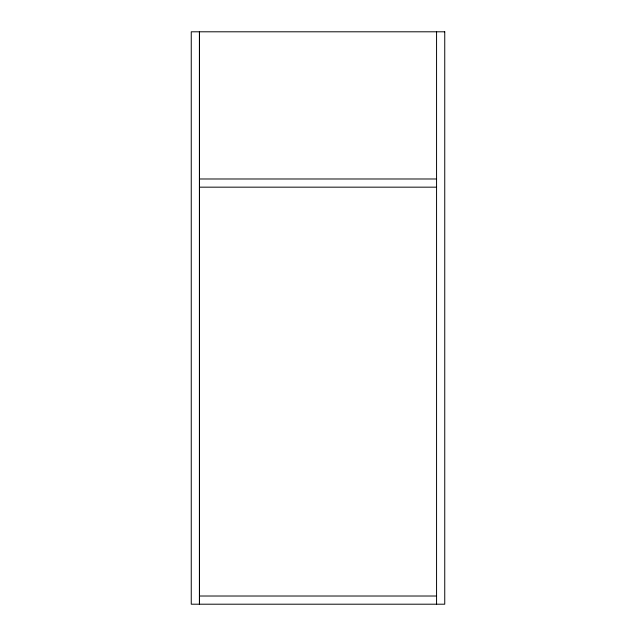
<?xml version="1.0" encoding="UTF-8"?>
<svg xmlns="http://www.w3.org/2000/svg" width="636" height="636" viewBox="0 0 636 636"><rect width="100%" height="100%" fill="white"/><g stroke="black" fill="none" stroke-linecap="round" stroke-linejoin="round"><path stroke-width="0.95" d="M199.434 178.986L436.566 178.986M199.434 187.167L436.566 187.167M199.434 596.019L436.566 596.019M436.566 31.8L436.566 604.2M199.434 31.8L199.434 604.2L199.434 31.8M444.747 31.8L191.253 31.8L191.253 604.2L444.747 604.2L444.747 31.8"/></g></svg>
